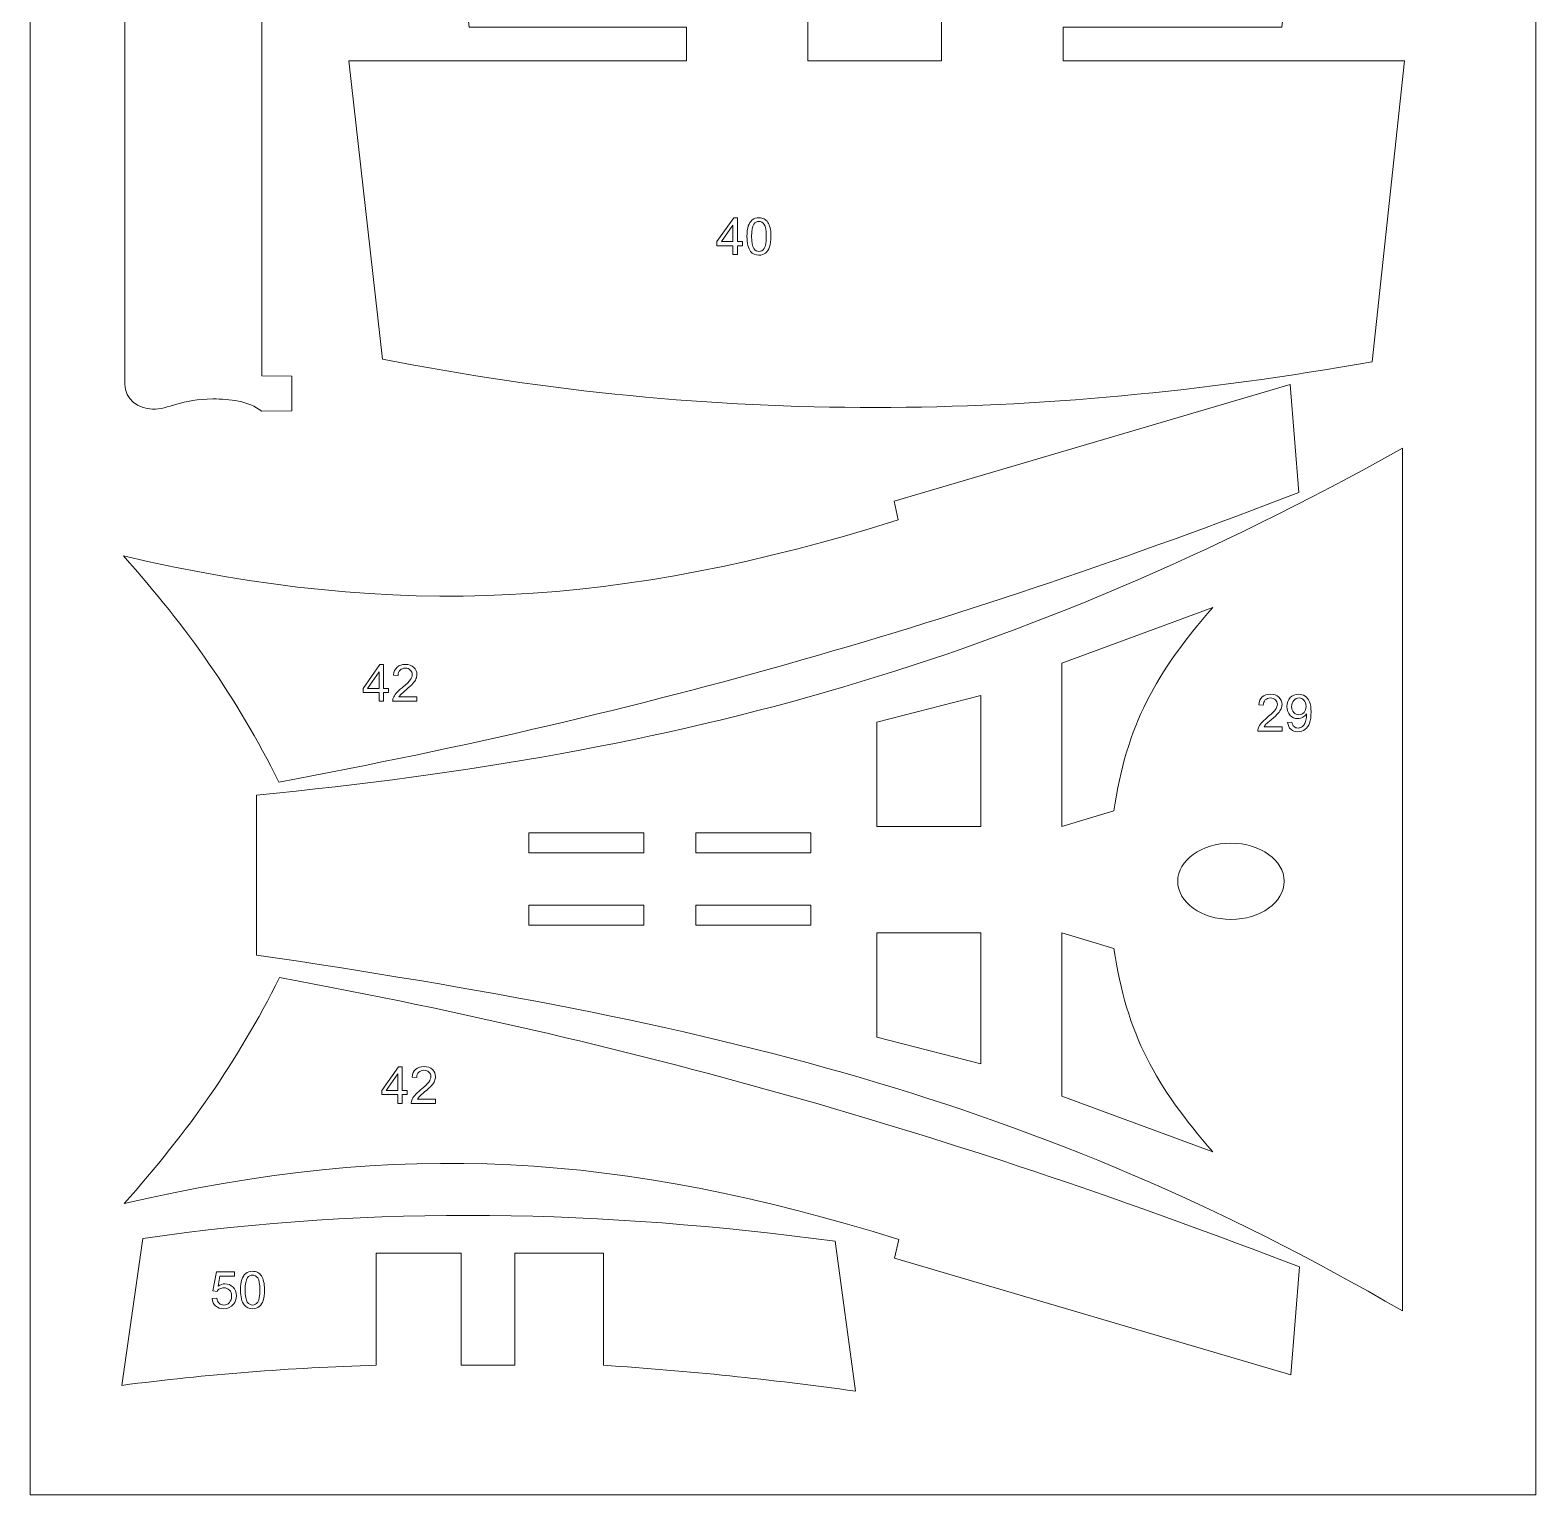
# Model space of a CAD drawing. Header units: millimetres. Extents: x -437 to 859, y -1313 to 762.
# Drawn here: x 338.8 to 587.4, y -663.7 to -421.8 of the extents above; entities that cross this region are included whole.
import ezdxf

# ---------------------------------------------------------------- set-up
doc = ezdxf.new("R2010")
doc.units = ezdxf.units.MM
doc.header["$MEASUREMENT"] = 0
doc.layers.add('Ebene 1', color=7, linetype='Continuous')

msp = doc.modelspace()

# ---------------------------------------------------------------- linework, layer by layer
at = {"layer": 'Ebene 1', "color": 250, "lineweight": 5}
for points in [[(338.7909, -663.7315), (587.4003, -663.7315), (587.4003, -0.2451), (338.7909, -0.2451), (338.7909, -663.7315)], [(421.1291, -557.7158), (440.1173, -557.7158), (440.1173, -554.4214), (421.1291, -554.4214), (421.1291, -557.7158)], [(448.7291, -557.7158), (467.7173, -557.7158), (467.7173, -554.4214), (448.7291, -554.4214), (448.7291, -557.7158)], [(421.1291, -569.6358), (440.1173, -569.6358), (440.1173, -566.3414), (421.1291, -566.3414), (421.1291, -569.6358)], [(448.7291, -569.6358), (467.7173, -569.6358), (467.7173, -566.3414), (448.7291, -566.3414), (448.7291, -569.6358)]]:
    msp.add_lwpolyline(points, close=True, dxfattribs=at)
msp.add_ellipse((537.0539, -562.4011), major_axis=(8.7875, 0), ratio=0.71578947, dxfattribs=at)
for points, knots in [([(381.9958, -336.0583), (381.9958, -336.0583), (377.064, -336.0583), (377.064, -336.0583), (377.064, -336.0583), (374.6088, -338.1845), (371.405, -338.4566), (367.5948, -338.4493), (367.5948, -338.4493), (363.4429, -338.4538), (360.8614, -337.2061), (358.5333, -337.2025), (358.5333, -337.2025), (357.1096, -337.2787), (354.4362, -338.2825), (354.4362, -341.2801), (354.4362, -341.2801), (354.4362, -341.2801), (354.4362, -480.3115), (354.4362, -480.3115), (354.4362, -480.3115), (354.4362, -482.7804), (356.6325, -484.345), (359.0074, -484.4466), (359.0074, -484.4466), (361.5278, -484.4599), (363.8619, -482.7709), (368.9624, -482.7311), (368.9624, -482.7311), (371.7162, -482.7499), (374.8157, -483.0613), (377.064, -484.7825), (377.064, -484.7825), (377.064, -484.7825), (381.9957, -484.7299), (381.9957, -484.7299), (381.9957, -484.7299), (381.9957, -484.7299), (381.9957, -478.9965), (381.9957, -478.9965), (381.9957, -478.9965), (381.9957, -478.9965), (377.064, -478.9439), (377.064, -478.9439), (377.064, -478.9439), (377.064, -478.9439), (377.064, -341.2801), (377.064, -341.2801), (377.064, -341.2801), (377.064, -341.2801), (381.9957, -341.2801), (381.9957, -341.2801), (381.9957, -341.2801), (381.9957, -341.2801), (381.9958, -336.0583), (381.9958, -336.0583)], [0, 0, 0, 0, 0.07142857, 0.07142857, 0.07142857, 0.07142857, 0.14285714, 0.14285714, 0.14285714, 0.14285714, 0.21428571, 0.21428571, 0.21428571, 0.21428571, 0.28571429, 0.28571429, 0.28571429, 0.28571429, 0.35714286, 0.35714286, 0.35714286, 0.35714286, 0.42857143, 0.42857143, 0.42857143, 0.42857143, 0.5, 0.5, 0.5, 0.5, 0.57142857, 0.57142857, 0.57142857, 0.57142857, 0.64285714, 0.64285714, 0.64285714, 0.64285714, 0.71428571, 0.71428571, 0.71428571, 0.71428571, 0.78571429, 0.78571429, 0.78571429, 0.78571429, 0.85714286, 0.85714286, 0.85714286, 0.85714286, 0.92857143, 0.92857143, 0.92857143, 0.92857143, 1, 1, 1, 1]), ([(406.5812, -380.5331), (406.5812, -380.5331), (447.149, -380.5331), (447.149, -380.5331), (447.149, -380.5331), (447.149, -380.5331), (447.149, -375.1835), (447.149, -375.1835), (447.149, -375.1835), (447.149, -375.1835), (467.21, -375.1835), (467.21, -375.1835), (467.21, -375.1835), (467.21, -375.1835), (467.21, -426.8963), (467.21, -426.8963), (467.21, -426.8963), (467.21, -426.8963), (489.2771, -426.8963), (489.2771, -426.8963), (489.2771, -426.8963), (489.2771, -426.8963), (489.2771, -375.1835), (489.2771, -375.1835), (489.2771, -375.1835), (489.2771, -375.1835), (509.3381, -375.1835), (509.3381, -375.1835), (509.3381, -375.1835), (509.3381, -375.1835), (509.3381, -380.5331), (509.3381, -380.5331), (509.3381, -380.5331), (509.3381, -380.5331), (549.9059, -380.5331), (549.9059, -380.5331), (549.9059, -380.5331), (549.9059, -380.5331), (545.4479, -421.3238), (545.4479, -421.3238), (545.4479, -421.3238), (545.4479, -421.3238), (509.3381, -421.3238), (509.3381, -421.3238), (509.3381, -421.3238), (509.3381, -421.3238), (509.3381, -426.8963), (509.3381, -426.8963), (509.3381, -426.8963), (509.3381, -426.8963), (565.7318, -426.8963), (565.7318, -426.8963), (565.7318, -426.8963), (565.7318, -426.8963), (560.3822, -476.6029), (560.3822, -476.6029), (560.3822, -476.6029), (504.5829, -486.4848), (451.9042, -487.0049), (396.9965, -476.1572), (396.9965, -476.1572), (396.9965, -476.1572), (391.424, -426.8963), (391.424, -426.8963), (391.424, -426.8963), (391.424, -426.8963), (447.149, -426.8963), (447.149, -426.8963), (447.149, -426.8963), (447.149, -426.8963), (447.149, -421.3238), (447.149, -421.3238), (447.149, -421.3238), (447.149, -421.3238), (411.2621, -421.3238), (411.2621, -421.3238), (411.2621, -421.3238), (411.2621, -421.3238), (406.5812, -380.5331), (406.5812, -380.5331)], [0, 0, 0, 0, 0.05, 0.05, 0.05, 0.05, 0.1, 0.1, 0.1, 0.1, 0.15, 0.15, 0.15, 0.15, 0.2, 0.2, 0.2, 0.2, 0.25, 0.25, 0.25, 0.25, 0.3, 0.3, 0.3, 0.3, 0.35, 0.35, 0.35, 0.35, 0.4, 0.4, 0.4, 0.4, 0.45, 0.45, 0.45, 0.45, 0.5, 0.5, 0.5, 0.5, 0.55, 0.55, 0.55, 0.55, 0.6, 0.6, 0.6, 0.6, 0.65, 0.65, 0.65, 0.65, 0.7, 0.7, 0.7, 0.7, 0.75, 0.75, 0.75, 0.75, 0.8, 0.8, 0.8, 0.8, 0.85, 0.85, 0.85, 0.85, 0.9, 0.9, 0.9, 0.9, 0.95, 0.95, 0.95, 0.95, 1, 1, 1, 1]), ([(454.8242, -458.9019), (454.8242, -458.9019), (454.8242, -457.4513), (454.8242, -457.4513), (454.8242, -457.4513), (454.8242, -457.4513), (452.1952, -457.4513), (452.1952, -457.4513), (452.1952, -457.4513), (452.1952, -457.4513), (452.1952, -456.7683), (452.1952, -456.7683), (452.1952, -456.7683), (452.1952, -456.7683), (454.961, -452.8412), (454.961, -452.8412), (454.961, -452.8412), (454.961, -452.8412), (455.5692, -452.8412), (455.5692, -452.8412), (455.5692, -452.8412), (455.5692, -452.8412), (455.5692, -456.7683), (455.5692, -456.7683), (455.5692, -456.7683), (455.5692, -456.7683), (456.3877, -456.7683), (456.3877, -456.7683), (456.3877, -456.7683), (456.3877, -456.7683), (456.3877, -457.4513), (456.3877, -457.4513), (456.3877, -457.4513), (456.3877, -457.4513), (455.5692, -457.4513), (455.5692, -457.4513), (455.5692, -457.4513), (455.5692, -457.4513), (455.5692, -458.9019), (455.5692, -458.9019), (455.5692, -458.9019), (455.5692, -458.9019), (454.8242, -458.9019), (454.8242, -458.9019)], [0, 0, 0, 0, 0.09090909, 0.09090909, 0.09090909, 0.09090909, 0.18181818, 0.18181818, 0.18181818, 0.18181818, 0.27272727, 0.27272727, 0.27272727, 0.27272727, 0.36363636, 0.36363636, 0.36363636, 0.36363636, 0.45454545, 0.45454545, 0.45454545, 0.45454545, 0.54545455, 0.54545455, 0.54545455, 0.54545455, 0.63636364, 0.63636364, 0.63636364, 0.63636364, 0.72727273, 0.72727273, 0.72727273, 0.72727273, 0.81818182, 0.81818182, 0.81818182, 0.81818182, 0.90909091, 0.90909091, 0.90909091, 0.90909091, 1, 1, 1, 1]), ([(454.8242, -456.7683), (454.8242, -456.7683), (454.8242, -454.0364), (454.8242, -454.0364), (454.8242, -454.0364), (454.8242, -454.0364), (452.9276, -456.7683), (452.9276, -456.7683), (452.9276, -456.7683), (452.9276, -456.7683), (454.8242, -456.7683), (454.8242, -456.7683)], [0, 0, 0, 0, 0.33333333, 0.33333333, 0.33333333, 0.33333333, 0.66666667, 0.66666667, 0.66666667, 0.66666667, 1, 1, 1, 1]), ([(457.1483, -455.9132), (457.1483, -455.1963), (457.2216, -454.6192), (457.3698, -454.1831), (457.3698, -454.1831), (457.5166, -453.7457), (457.7367, -453.4084), (458.0274, -453.1714), (458.0274, -453.1714), (458.3181, -452.9343), (458.6836, -452.8158), (459.1238, -452.8158), (459.1238, -452.8158), (459.4498, -452.8158), (459.7348, -452.8821), (459.9804, -453.0133), (459.9804, -453.0133), (460.2259, -453.1431), (460.4277, -453.3322), (460.5886, -453.5792), (460.5886, -453.5792), (460.748, -453.8261), (460.8736, -454.1267), (460.9639, -454.4809), (460.9639, -454.4809), (461.0557, -454.8351), (461.1008, -455.312), (461.1008, -455.9132), (461.1008, -455.9132), (461.1008, -456.6244), (461.0274, -457.1973), (460.8821, -457.6347), (460.8821, -457.6347), (460.7353, -458.0722), (460.5166, -458.4094), (460.2259, -458.6479), (460.2259, -458.6479), (459.9352, -458.8864), (459.5683, -459.0049), (459.1238, -459.0049), (459.1238, -459.0049), (458.5396, -459.0049), (458.081, -458.7961), (457.748, -458.377), (457.748, -458.377), (457.3486, -457.8732), (457.1483, -457.0505), (457.1483, -455.9132)], [0, 0, 0, 0, 0.08333333, 0.08333333, 0.08333333, 0.08333333, 0.16666667, 0.16666667, 0.16666667, 0.16666667, 0.25, 0.25, 0.25, 0.25, 0.33333333, 0.33333333, 0.33333333, 0.33333333, 0.41666667, 0.41666667, 0.41666667, 0.41666667, 0.5, 0.5, 0.5, 0.5, 0.58333333, 0.58333333, 0.58333333, 0.58333333, 0.66666667, 0.66666667, 0.66666667, 0.66666667, 0.75, 0.75, 0.75, 0.75, 0.83333333, 0.83333333, 0.83333333, 0.83333333, 0.91666667, 0.91666667, 0.91666667, 0.91666667, 1, 1, 1, 1]), ([(457.9131, -455.9132), (457.9131, -456.908), (458.0302, -457.5698), (458.2631, -457.9), (458.2631, -457.9), (458.4959, -458.2288), (458.7823, -458.3939), (459.1238, -458.3939), (459.1238, -458.3939), (459.4667, -458.3939), (459.7532, -458.2274), (459.986, -457.8972), (459.986, -457.8972), (460.2189, -457.567), (460.336, -456.9052), (460.336, -455.9132), (460.336, -455.9132), (460.336, -454.9155), (460.2189, -454.2523), (459.986, -453.9249), (459.986, -453.9249), (459.7532, -453.5961), (459.4639, -453.4324), (459.1168, -453.4324), (459.1168, -453.4324), (458.7739, -453.4324), (458.5015, -453.5778), (458.2969, -453.867), (458.2969, -453.867), (458.0415, -454.2353), (457.9131, -454.9183), (457.9131, -455.9132)], [0, 0, 0, 0, 0.125, 0.125, 0.125, 0.125, 0.25, 0.25, 0.25, 0.25, 0.375, 0.375, 0.375, 0.375, 0.5, 0.5, 0.5, 0.5, 0.625, 0.625, 0.625, 0.625, 0.75, 0.75, 0.75, 0.75, 0.875, 0.875, 0.875, 0.875, 1, 1, 1, 1]), ([(379.8821, -546.0034), (441.2345, -534.589), (492.5993, -519.6076), (548.2445, -498.2056), (548.2445, -498.2056), (548.2445, -498.2056), (546.8177, -480.3706), (546.8177, -480.3706), (546.8177, -480.3706), (546.8177, -480.3706), (481.4227, -499.6324), (481.4227, -499.6324), (481.4227, -499.6324), (481.4227, -499.6324), (482.1361, -502.7238), (482.1361, -502.7238), (482.1361, -502.7238), (436.1614, -517.0711), (399.6987, -519.2906), (354.1997, -508.6688), (354.1997, -508.6688), (364.9007, -520.6381), (372.7481, -531.894), (379.8821, -546.0034)], [0, 0, 0, 0, 0.16666667, 0.16666667, 0.16666667, 0.16666667, 0.33333333, 0.33333333, 0.33333333, 0.33333333, 0.5, 0.5, 0.5, 0.5, 0.66666667, 0.66666667, 0.66666667, 0.66666667, 0.83333333, 0.83333333, 0.83333333, 0.83333333, 1, 1, 1, 1]), ([(376.1747, -548.1528), (446.1314, -541.4115), (501.7331, -526.3442), (565.3736, -490.8928), (565.3736, -490.8928), (565.3736, -490.8928), (565.3736, -633.3628), (565.3736, -633.3628), (565.3736, -633.3628), (504.6041, -597.9781), (450.4379, -585.5614), (376.1747, -574.5802), (376.1747, -574.5802), (376.1747, -574.5802), (376.1747, -548.1528), (376.1747, -548.1528)], [0, 0, 0, 0, 0.25, 0.25, 0.25, 0.25, 0.5, 0.5, 0.5, 0.5, 0.75, 0.75, 0.75, 0.75, 1, 1, 1, 1]), ([(509.1308, -553.3415), (509.1308, -553.3415), (517.7264, -550.7697), (517.7264, -550.7697), (517.7264, -550.7697), (519.7844, -536.6332), (524.7089, -527.8622), (534.0434, -517.1802), (534.0434, -517.1802), (534.0434, -517.1802), (509.1308, -526.3677), (509.1308, -526.3677), (509.1308, -526.3677), (509.1308, -526.3677), (509.1308, -553.3415), (509.1308, -553.3415)], [0, 0, 0, 0, 0.25, 0.25, 0.25, 0.25, 0.5, 0.5, 0.5, 0.5, 0.75, 0.75, 0.75, 0.75, 1, 1, 1, 1]), ([(396.4182, -532.6779), (396.4182, -532.6779), (396.4182, -531.2273), (396.4182, -531.2273), (396.4182, -531.2273), (396.4182, -531.2273), (393.7892, -531.2273), (393.7892, -531.2273), (393.7892, -531.2273), (393.7892, -531.2273), (393.7892, -530.5443), (393.7892, -530.5443), (393.7892, -530.5443), (393.7892, -530.5443), (396.555, -526.6172), (396.555, -526.6172), (396.555, -526.6172), (396.555, -526.6172), (397.1632, -526.6172), (397.1632, -526.6172), (397.1632, -526.6172), (397.1632, -526.6172), (397.1632, -530.5443), (397.1632, -530.5443), (397.1632, -530.5443), (397.1632, -530.5443), (397.9817, -530.5443), (397.9817, -530.5443), (397.9817, -530.5443), (397.9817, -530.5443), (397.9817, -531.2273), (397.9817, -531.2273), (397.9817, -531.2273), (397.9817, -531.2273), (397.1632, -531.2273), (397.1632, -531.2273), (397.1632, -531.2273), (397.1632, -531.2273), (397.1632, -532.6779), (397.1632, -532.6779), (397.1632, -532.6779), (397.1632, -532.6779), (396.4182, -532.6779), (396.4182, -532.6779)], [0, 0, 0, 0, 0.09090909, 0.09090909, 0.09090909, 0.09090909, 0.18181818, 0.18181818, 0.18181818, 0.18181818, 0.27272727, 0.27272727, 0.27272727, 0.27272727, 0.36363636, 0.36363636, 0.36363636, 0.36363636, 0.45454545, 0.45454545, 0.45454545, 0.45454545, 0.54545455, 0.54545455, 0.54545455, 0.54545455, 0.63636364, 0.63636364, 0.63636364, 0.63636364, 0.72727273, 0.72727273, 0.72727273, 0.72727273, 0.81818182, 0.81818182, 0.81818182, 0.81818182, 0.90909091, 0.90909091, 0.90909091, 0.90909091, 1, 1, 1, 1]), ([(402.6539, -531.9625), (402.6539, -531.9625), (402.6539, -532.6779), (402.6539, -532.6779), (402.6539, -532.6779), (402.6539, -532.6779), (398.6477, -532.6779), (398.6477, -532.6779), (398.6477, -532.6779), (398.6421, -532.4987), (398.6703, -532.3265), (398.7338, -532.1614), (398.7338, -532.1614), (398.8354, -531.8877), (398.9991, -531.6196), (399.2235, -531.3543), (399.2235, -531.3543), (399.4492, -531.0904), (399.7738, -530.7842), (400.1971, -530.437), (400.1971, -530.437), (400.8561, -529.8966), (401.302, -529.469), (401.5335, -529.1529), (401.5335, -529.1529), (401.7649, -528.8383), (401.8806, -528.5391), (401.8806, -528.2583), (401.8806, -528.2583), (401.8806, -527.9634), (401.7748, -527.715), (401.5645, -527.5118), (401.5645, -527.5118), (401.3528, -527.31), (401.0777, -527.2084), (400.739, -527.2084), (400.739, -527.2084), (400.3806, -527.2084), (400.0941, -527.3157), (399.8796, -527.5316), (399.8796, -527.5316), (399.6637, -527.746), (399.5551, -528.0438), (399.5522, -528.4234), (399.5522, -528.4234), (399.5522, -528.4234), (398.7874, -528.3458), (398.7874, -528.3458), (398.7874, -528.3458), (398.8396, -527.7743), (399.0372, -527.3396), (399.3787, -527.0405), (399.3787, -527.0405), (399.7202, -526.7413), (400.1802, -526.5918), (400.7559, -526.5918), (400.7559, -526.5918), (401.3373, -526.5918), (401.7973, -526.754), (402.136, -527.0758), (402.136, -527.0758), (402.4761, -527.3989), (402.6454, -527.7983), (402.6454, -528.2752), (402.6454, -528.2752), (402.6454, -528.5179), (402.596, -528.7564), (402.4958, -528.9907), (402.4958, -528.9907), (402.3971, -529.2249), (402.232, -529.4718), (402.0019, -529.7301), (402.0019, -529.7301), (401.7719, -529.9897), (401.3895, -530.3453), (400.8547, -530.7969), (400.8547, -530.7969), (400.4088, -531.1722), (400.1223, -531.4262), (399.9953, -531.5603), (399.9953, -531.5603), (399.8683, -531.6929), (399.7639, -531.827), (399.6807, -531.9625), (399.6807, -531.9625), (399.6807, -531.9625), (402.6539, -531.9625), (402.6539, -531.9625)], [0, 0, 0, 0, 0.04545455, 0.04545455, 0.04545455, 0.04545455, 0.09090909, 0.09090909, 0.09090909, 0.09090909, 0.13636364, 0.13636364, 0.13636364, 0.13636364, 0.18181818, 0.18181818, 0.18181818, 0.18181818, 0.22727273, 0.22727273, 0.22727273, 0.22727273, 0.27272727, 0.27272727, 0.27272727, 0.27272727, 0.31818182, 0.31818182, 0.31818182, 0.31818182, 0.36363636, 0.36363636, 0.36363636, 0.36363636, 0.40909091, 0.40909091, 0.40909091, 0.40909091, 0.45454545, 0.45454545, 0.45454545, 0.45454545, 0.5, 0.5, 0.5, 0.5, 0.54545455, 0.54545455, 0.54545455, 0.54545455, 0.59090909, 0.59090909, 0.59090909, 0.59090909, 0.63636364, 0.63636364, 0.63636364, 0.63636364, 0.68181818, 0.68181818, 0.68181818, 0.68181818, 0.72727273, 0.72727273, 0.72727273, 0.72727273, 0.77272727, 0.77272727, 0.77272727, 0.77272727, 0.81818182, 0.81818182, 0.81818182, 0.81818182, 0.86363636, 0.86363636, 0.86363636, 0.86363636, 0.90909091, 0.90909091, 0.90909091, 0.90909091, 0.95454545, 0.95454545, 0.95454545, 0.95454545, 1, 1, 1, 1]), ([(396.4182, -530.5443), (396.4182, -530.5443), (396.4182, -527.8124), (396.4182, -527.8124), (396.4182, -527.8124), (396.4182, -527.8124), (394.5216, -530.5443), (394.5216, -530.5443), (394.5216, -530.5443), (394.5216, -530.5443), (396.4182, -530.5443), (396.4182, -530.5443)], [0, 0, 0, 0, 0.33333333, 0.33333333, 0.33333333, 0.33333333, 0.66666667, 0.66666667, 0.66666667, 0.66666667, 1, 1, 1, 1]), ([(478.5756, -553.3415), (478.5756, -553.3415), (495.7516, -553.3415), (495.7516, -553.3415), (495.7516, -553.3415), (495.7516, -553.3415), (495.7516, -531.7083), (495.7516, -531.7083), (495.7516, -531.7083), (495.7516, -531.7083), (478.5756, -536.1267), (478.5756, -536.1267), (478.5756, -536.1267), (478.5756, -536.1267), (478.5756, -553.3415), (478.5756, -553.3415)], [0, 0, 0, 0, 0.25, 0.25, 0.25, 0.25, 0.5, 0.5, 0.5, 0.5, 0.75, 0.75, 0.75, 0.75, 1, 1, 1, 1]), ([(545.497, -536.8809), (545.497, -536.8809), (545.497, -537.5963), (545.497, -537.5963), (545.497, -537.5963), (545.497, -537.5963), (541.4908, -537.5963), (541.4908, -537.5963), (541.4908, -537.5963), (541.4852, -537.4171), (541.5134, -537.2449), (541.5769, -537.0798), (541.5769, -537.0798), (541.6785, -536.8061), (541.8422, -536.538), (542.0666, -536.2727), (542.0666, -536.2727), (542.2923, -536.0088), (542.6169, -535.7026), (543.0402, -535.3554), (543.0402, -535.3554), (543.6992, -534.815), (544.1451, -534.3874), (544.3766, -534.0713), (544.3766, -534.0713), (544.608, -533.7567), (544.7237, -533.4575), (544.7237, -533.1767), (544.7237, -533.1767), (544.7237, -532.8818), (544.6179, -532.6334), (544.4076, -532.4302), (544.4076, -532.4302), (544.1959, -532.2284), (543.9208, -532.1268), (543.5821, -532.1268), (543.5821, -532.1268), (543.2237, -532.1268), (542.9372, -532.2341), (542.7227, -532.45), (542.7227, -532.45), (542.5068, -532.6644), (542.3982, -532.9622), (542.3953, -533.3418), (542.3953, -533.3418), (542.3953, -533.3418), (541.6305, -533.2642), (541.6305, -533.2642), (541.6305, -533.2642), (541.6827, -532.6927), (541.8803, -532.258), (542.2218, -531.9589), (542.2218, -531.9589), (542.5633, -531.6597), (543.0233, -531.5102), (543.599, -531.5102), (543.599, -531.5102), (544.1804, -531.5102), (544.6404, -531.6724), (544.9791, -531.9942), (544.9791, -531.9942), (545.3192, -532.3173), (545.4885, -532.7167), (545.4885, -533.1936), (545.4885, -533.1936), (545.4885, -533.4363), (545.4391, -533.6748), (545.3389, -533.9091), (545.3389, -533.9091), (545.2402, -534.1433), (545.0751, -534.3902), (544.845, -534.6485), (544.845, -534.6485), (544.615, -534.9081), (544.2326, -535.2637), (543.6978, -535.7153), (543.6978, -535.7153), (543.2519, -536.0906), (542.9654, -536.3446), (542.8384, -536.4787), (542.8384, -536.4787), (542.7114, -536.6113), (542.607, -536.7454), (542.5238, -536.8809), (542.5238, -536.8809), (542.5238, -536.8809), (545.497, -536.8809), (545.497, -536.8809)], [0, 0, 0, 0, 0.04545455, 0.04545455, 0.04545455, 0.04545455, 0.09090909, 0.09090909, 0.09090909, 0.09090909, 0.13636364, 0.13636364, 0.13636364, 0.13636364, 0.18181818, 0.18181818, 0.18181818, 0.18181818, 0.22727273, 0.22727273, 0.22727273, 0.22727273, 0.27272727, 0.27272727, 0.27272727, 0.27272727, 0.31818182, 0.31818182, 0.31818182, 0.31818182, 0.36363636, 0.36363636, 0.36363636, 0.36363636, 0.40909091, 0.40909091, 0.40909091, 0.40909091, 0.45454545, 0.45454545, 0.45454545, 0.45454545, 0.5, 0.5, 0.5, 0.5, 0.54545455, 0.54545455, 0.54545455, 0.54545455, 0.59090909, 0.59090909, 0.59090909, 0.59090909, 0.63636364, 0.63636364, 0.63636364, 0.63636364, 0.68181818, 0.68181818, 0.68181818, 0.68181818, 0.72727273, 0.72727273, 0.72727273, 0.72727273, 0.77272727, 0.77272727, 0.77272727, 0.77272727, 0.81818182, 0.81818182, 0.81818182, 0.81818182, 0.86363636, 0.86363636, 0.86363636, 0.86363636, 0.90909091, 0.90909091, 0.90909091, 0.90909091, 0.95454545, 0.95454545, 0.95454545, 0.95454545, 1, 1, 1, 1]), ([(546.4057, -536.1951), (546.4057, -536.1951), (547.1212, -536.1287), (547.1212, -536.1287), (547.1212, -536.1287), (547.1819, -536.4646), (547.2976, -536.7087), (547.4683, -536.8611), (547.4683, -536.8611), (547.6391, -537.0121), (547.8578, -537.0883), (548.1259, -537.0883), (548.1259, -537.0883), (548.3545, -537.0883), (548.5549, -537.0361), (548.727, -536.9303), (548.727, -536.9303), (548.8992, -536.8258), (549.0403, -536.6861), (549.1504, -536.5112), (549.1504, -536.5112), (549.2618, -536.3362), (549.3536, -536.0991), (549.4284, -535.8028), (549.4284, -535.8028), (549.5017, -535.505), (549.5398, -535.2016), (549.5398, -534.8926), (549.5398, -534.8926), (549.5398, -534.8601), (549.5384, -534.8093), (549.5356, -534.7444), (549.5356, -534.7444), (549.386, -534.9801), (549.1828, -535.1734), (548.926, -535.3202), (548.926, -535.3202), (548.6678, -535.4683), (548.3884, -535.5417), (548.0892, -535.5417), (548.0892, -535.5417), (547.5869, -535.5417), (547.1621, -535.3597), (546.815, -534.9956), (546.815, -534.9956), (546.4678, -534.6315), (546.2943, -534.1532), (546.2943, -533.5577), (546.2943, -533.5577), (546.2943, -532.9424), (546.4749, -532.4485), (546.8375, -532.0732), (546.8375, -532.0732), (547.2002, -531.6978), (547.6546, -531.5102), (548.2007, -531.5102), (548.2007, -531.5102), (548.5944, -531.5102), (548.9542, -531.6174), (549.2816, -531.8291), (549.2816, -531.8291), (549.6076, -532.0407), (549.8559, -532.3441), (550.0253, -532.7364), (550.0253, -532.7364), (550.1946, -533.1287), (550.2793, -533.6974), (550.2793, -534.4425), (550.2793, -534.4425), (550.2793, -535.2157), (550.196, -535.8324), (550.0281, -536.2924), (550.0281, -536.2924), (549.8587, -536.751), (549.609, -537.0996), (549.2774, -537.3395), (549.2774, -537.3395), (548.9443, -537.5794), (548.5563, -537.6993), (548.109, -537.6993), (548.109, -537.6993), (547.6348, -537.6993), (547.2482, -537.5681), (546.9476, -537.3042), (546.9476, -537.3042), (546.647, -537.0417), (546.4664, -536.672), (546.4057, -536.1951)], [0, 0, 0, 0, 0.04545455, 0.04545455, 0.04545455, 0.04545455, 0.09090909, 0.09090909, 0.09090909, 0.09090909, 0.13636364, 0.13636364, 0.13636364, 0.13636364, 0.18181818, 0.18181818, 0.18181818, 0.18181818, 0.22727273, 0.22727273, 0.22727273, 0.22727273, 0.27272727, 0.27272727, 0.27272727, 0.27272727, 0.31818182, 0.31818182, 0.31818182, 0.31818182, 0.36363636, 0.36363636, 0.36363636, 0.36363636, 0.40909091, 0.40909091, 0.40909091, 0.40909091, 0.45454545, 0.45454545, 0.45454545, 0.45454545, 0.5, 0.5, 0.5, 0.5, 0.54545455, 0.54545455, 0.54545455, 0.54545455, 0.59090909, 0.59090909, 0.59090909, 0.59090909, 0.63636364, 0.63636364, 0.63636364, 0.63636364, 0.68181818, 0.68181818, 0.68181818, 0.68181818, 0.72727273, 0.72727273, 0.72727273, 0.72727273, 0.77272727, 0.77272727, 0.77272727, 0.77272727, 0.81818182, 0.81818182, 0.81818182, 0.81818182, 0.86363636, 0.86363636, 0.86363636, 0.86363636, 0.90909091, 0.90909091, 0.90909091, 0.90909091, 0.95454545, 0.95454545, 0.95454545, 0.95454545, 1, 1, 1, 1]), ([(549.4523, -533.5196), (549.4523, -533.0934), (549.3395, -532.7533), (549.1123, -532.5036), (549.1123, -532.5036), (548.8837, -532.2524), (548.6113, -532.1268), (548.291, -532.1268), (548.291, -532.1268), (547.9608, -532.1268), (547.6729, -532.2623), (547.4274, -532.5318), (547.4274, -532.5318), (547.1819, -532.8027), (547.0591, -533.1527), (547.0591, -533.5817), (547.0591, -533.5817), (547.0591, -533.9683), (547.1762, -534.2816), (547.4091, -534.5229), (547.4091, -534.5229), (547.6419, -534.7642), (547.9283, -534.8841), (548.2698, -534.8841), (548.2698, -534.8841), (548.6156, -534.8841), (548.8978, -534.7642), (549.1193, -534.5229), (549.1193, -534.5229), (549.3423, -534.2816), (549.4523, -533.9472), (549.4523, -533.5196)], [0, 0, 0, 0, 0.125, 0.125, 0.125, 0.125, 0.25, 0.25, 0.25, 0.25, 0.375, 0.375, 0.375, 0.375, 0.5, 0.5, 0.5, 0.5, 0.625, 0.625, 0.625, 0.625, 0.75, 0.75, 0.75, 0.75, 0.875, 0.875, 0.875, 0.875, 1, 1, 1, 1]), ([(478.5756, -570.9003), (478.5756, -570.9003), (495.7516, -570.9003), (495.7516, -570.9003), (495.7516, -570.9003), (495.7516, -570.9003), (495.7516, -592.5335), (495.7516, -592.5335), (495.7516, -592.5335), (495.7516, -592.5335), (478.5756, -588.1151), (478.5756, -588.1151), (478.5756, -588.1151), (478.5756, -588.1151), (478.5756, -570.9003), (478.5756, -570.9003)], [0, 0, 0, 0, 0.25, 0.25, 0.25, 0.25, 0.5, 0.5, 0.5, 0.5, 0.75, 0.75, 0.75, 0.75, 1, 1, 1, 1]), ([(509.1308, -570.9003), (509.1308, -570.9003), (517.7264, -573.4721), (517.7264, -573.4721), (517.7264, -573.4721), (519.7844, -587.6086), (524.7089, -596.3796), (534.0434, -607.0616), (534.0434, -607.0616), (534.0434, -607.0616), (509.1308, -597.8741), (509.1308, -597.8741), (509.1308, -597.8741), (509.1308, -597.8741), (509.1308, -570.9003), (509.1308, -570.9003)], [0, 0, 0, 0, 0.25, 0.25, 0.25, 0.25, 0.5, 0.5, 0.5, 0.5, 0.75, 0.75, 0.75, 0.75, 1, 1, 1, 1]), ([(379.9882, -578.2833), (441.3406, -589.6977), (492.7054, -604.6791), (548.3506, -626.0811), (548.3506, -626.0811), (548.3506, -626.0811), (546.9238, -643.9161), (546.9238, -643.9161), (546.9238, -643.9161), (546.9238, -643.9161), (481.5288, -624.6543), (481.5288, -624.6543), (481.5288, -624.6543), (481.5288, -624.6543), (482.2422, -621.5629), (482.2422, -621.5629), (482.2422, -621.5629), (436.2675, -607.2156), (399.8048, -604.9961), (354.3058, -615.6179), (354.3058, -615.6179), (365.0068, -603.6486), (372.8542, -592.3927), (379.9882, -578.2833)], [0, 0, 0, 0, 0.16666667, 0.16666667, 0.16666667, 0.16666667, 0.33333333, 0.33333333, 0.33333333, 0.33333333, 0.5, 0.5, 0.5, 0.5, 0.66666667, 0.66666667, 0.66666667, 0.66666667, 0.83333333, 0.83333333, 0.83333333, 0.83333333, 1, 1, 1, 1]), ([(399.4922, -599.0763), (399.4922, -599.0763), (399.4922, -597.6257), (399.4922, -597.6257), (399.4922, -597.6257), (399.4922, -597.6257), (396.8632, -597.6257), (396.8632, -597.6257), (396.8632, -597.6257), (396.8632, -597.6257), (396.8632, -596.9427), (396.8632, -596.9427), (396.8632, -596.9427), (396.8632, -596.9427), (399.629, -593.0156), (399.629, -593.0156), (399.629, -593.0156), (399.629, -593.0156), (400.2372, -593.0156), (400.2372, -593.0156), (400.2372, -593.0156), (400.2372, -593.0156), (400.2372, -596.9427), (400.2372, -596.9427), (400.2372, -596.9427), (400.2372, -596.9427), (401.0557, -596.9427), (401.0557, -596.9427), (401.0557, -596.9427), (401.0557, -596.9427), (401.0557, -597.6257), (401.0557, -597.6257), (401.0557, -597.6257), (401.0557, -597.6257), (400.2372, -597.6257), (400.2372, -597.6257), (400.2372, -597.6257), (400.2372, -597.6257), (400.2372, -599.0763), (400.2372, -599.0763), (400.2372, -599.0763), (400.2372, -599.0763), (399.4922, -599.0763), (399.4922, -599.0763)], [0, 0, 0, 0, 0.09090909, 0.09090909, 0.09090909, 0.09090909, 0.18181818, 0.18181818, 0.18181818, 0.18181818, 0.27272727, 0.27272727, 0.27272727, 0.27272727, 0.36363636, 0.36363636, 0.36363636, 0.36363636, 0.45454545, 0.45454545, 0.45454545, 0.45454545, 0.54545455, 0.54545455, 0.54545455, 0.54545455, 0.63636364, 0.63636364, 0.63636364, 0.63636364, 0.72727273, 0.72727273, 0.72727273, 0.72727273, 0.81818182, 0.81818182, 0.81818182, 0.81818182, 0.90909091, 0.90909091, 0.90909091, 0.90909091, 1, 1, 1, 1]), ([(405.7279, -598.3609), (405.7279, -598.3609), (405.7279, -599.0763), (405.7279, -599.0763), (405.7279, -599.0763), (405.7279, -599.0763), (401.7217, -599.0763), (401.7217, -599.0763), (401.7217, -599.0763), (401.7161, -598.8971), (401.7443, -598.7249), (401.8078, -598.5598), (401.8078, -598.5598), (401.9094, -598.2861), (402.0731, -598.018), (402.2975, -597.7527), (402.2975, -597.7527), (402.5232, -597.4888), (402.8478, -597.1826), (403.2711, -596.8354), (403.2711, -596.8354), (403.9301, -596.295), (404.376, -595.8674), (404.6075, -595.5513), (404.6075, -595.5513), (404.8389, -595.2367), (404.9546, -594.9375), (404.9546, -594.6567), (404.9546, -594.6567), (404.9546, -594.3618), (404.8488, -594.1134), (404.6385, -593.9102), (404.6385, -593.9102), (404.4268, -593.7084), (404.1517, -593.6068), (403.813, -593.6068), (403.813, -593.6068), (403.4546, -593.6068), (403.1681, -593.7141), (402.9536, -593.93), (402.9536, -593.93), (402.7377, -594.1444), (402.6291, -594.4422), (402.6262, -594.8218), (402.6262, -594.8218), (402.6262, -594.8218), (401.8614, -594.7442), (401.8614, -594.7442), (401.8614, -594.7442), (401.9136, -594.1727), (402.1112, -593.738), (402.4527, -593.4389), (402.4527, -593.4389), (402.7942, -593.1397), (403.2542, -592.9902), (403.8299, -592.9902), (403.8299, -592.9902), (404.4113, -592.9902), (404.8713, -593.1524), (405.21, -593.4742), (405.21, -593.4742), (405.5501, -593.7973), (405.7194, -594.1967), (405.7194, -594.6736), (405.7194, -594.6736), (405.7194, -594.9163), (405.67, -595.1548), (405.5698, -595.3891), (405.5698, -595.3891), (405.4711, -595.6233), (405.306, -595.8702), (405.0759, -596.1285), (405.0759, -596.1285), (404.8459, -596.3881), (404.4635, -596.7437), (403.9287, -597.1953), (403.9287, -597.1953), (403.4828, -597.5706), (403.1963, -597.8246), (403.0693, -597.9587), (403.0693, -597.9587), (402.9423, -598.0913), (402.8379, -598.2254), (402.7547, -598.3609), (402.7547, -598.3609), (402.7547, -598.3609), (405.7279, -598.3609), (405.7279, -598.3609)], [0, 0, 0, 0, 0.04545455, 0.04545455, 0.04545455, 0.04545455, 0.09090909, 0.09090909, 0.09090909, 0.09090909, 0.13636364, 0.13636364, 0.13636364, 0.13636364, 0.18181818, 0.18181818, 0.18181818, 0.18181818, 0.22727273, 0.22727273, 0.22727273, 0.22727273, 0.27272727, 0.27272727, 0.27272727, 0.27272727, 0.31818182, 0.31818182, 0.31818182, 0.31818182, 0.36363636, 0.36363636, 0.36363636, 0.36363636, 0.40909091, 0.40909091, 0.40909091, 0.40909091, 0.45454545, 0.45454545, 0.45454545, 0.45454545, 0.5, 0.5, 0.5, 0.5, 0.54545455, 0.54545455, 0.54545455, 0.54545455, 0.59090909, 0.59090909, 0.59090909, 0.59090909, 0.63636364, 0.63636364, 0.63636364, 0.63636364, 0.68181818, 0.68181818, 0.68181818, 0.68181818, 0.72727273, 0.72727273, 0.72727273, 0.72727273, 0.77272727, 0.77272727, 0.77272727, 0.77272727, 0.81818182, 0.81818182, 0.81818182, 0.81818182, 0.86363636, 0.86363636, 0.86363636, 0.86363636, 0.90909091, 0.90909091, 0.90909091, 0.90909091, 0.95454545, 0.95454545, 0.95454545, 0.95454545, 1, 1, 1, 1]), ([(399.4922, -596.9427), (399.4922, -596.9427), (399.4922, -594.2108), (399.4922, -594.2108), (399.4922, -594.2108), (399.4922, -594.2108), (397.5956, -596.9427), (397.5956, -596.9427), (397.5956, -596.9427), (397.5956, -596.9427), (399.4922, -596.9427), (399.4922, -596.9427)], [0, 0, 0, 0, 0.33333333, 0.33333333, 0.33333333, 0.33333333, 0.66666667, 0.66666667, 0.66666667, 0.66666667, 1, 1, 1, 1]), ([(357.3962, -621.3965), (395.9498, -615.7731), (433.4492, -616.7278), (471.7016, -621.8483), (471.7016, -621.8483), (471.7016, -621.8483), (475.0548, -646.6055), (475.0548, -646.6055), (475.0548, -646.6055), (461.0349, -644.6415), (447.5789, -643.2508), (433.4492, -642.3299), (433.4492, -642.3299), (433.4492, -642.3299), (433.4492, -623.8061), (433.4492, -623.8061), (433.4492, -623.8061), (433.4492, -623.8061), (418.841, -623.8061), (418.841, -623.8061), (418.841, -623.8061), (418.841, -623.8061), (418.841, -642.3299), (418.841, -642.3299), (418.841, -642.3299), (418.841, -642.3299), (409.9556, -642.3299), (409.9556, -642.3299), (409.9556, -642.3299), (409.9556, -642.3299), (409.9556, -623.8061), (409.9556, -623.8061), (409.9556, -623.8061), (409.9556, -623.8061), (395.9498, -623.8061), (395.9498, -623.8061), (395.9498, -623.8061), (395.9498, -623.8061), (395.9498, -642.3299), (395.9498, -642.3299), (395.9498, -642.3299), (381.6003, -642.7469), (368.0855, -643.8022), (353.9324, -645.6431), (353.9324, -645.6431), (353.9324, -645.6431), (357.3962, -621.3965), (357.3962, -621.3965)], [0, 0, 0, 0, 0.08333333, 0.08333333, 0.08333333, 0.08333333, 0.16666667, 0.16666667, 0.16666667, 0.16666667, 0.25, 0.25, 0.25, 0.25, 0.33333333, 0.33333333, 0.33333333, 0.33333333, 0.41666667, 0.41666667, 0.41666667, 0.41666667, 0.5, 0.5, 0.5, 0.5, 0.58333333, 0.58333333, 0.58333333, 0.58333333, 0.66666667, 0.66666667, 0.66666667, 0.66666667, 0.75, 0.75, 0.75, 0.75, 0.83333333, 0.83333333, 0.83333333, 0.83333333, 0.91666667, 0.91666667, 0.91666667, 0.91666667, 1, 1, 1, 1]), ([(368.8266, -631.3028), (368.8266, -631.3028), (369.6083, -631.2365), (369.6083, -631.2365), (369.6083, -631.2365), (369.6662, -631.6175), (369.8002, -631.9025), (370.0105, -632.0944), (370.0105, -632.0944), (370.2222, -632.2863), (370.4762, -632.3823), (370.7739, -632.3823), (370.7739, -632.3823), (371.1323, -632.3823), (371.4357, -632.2468), (371.6827, -631.9773), (371.6827, -631.9773), (371.931, -631.7064), (372.0552, -631.3479), (372.0552, -630.902), (372.0552, -630.902), (372.0552, -630.4773), (371.9367, -630.1429), (371.6982, -629.8973), (371.6982, -629.8973), (371.4597, -629.6518), (371.1479, -629.529), (370.7612, -629.529), (370.7612, -629.529), (370.5213, -629.529), (370.3054, -629.5841), (370.1121, -629.6927), (370.1121, -629.6927), (369.9188, -629.8014), (369.7678, -629.9425), (369.6577, -630.116), (369.6577, -630.116), (369.6577, -630.116), (368.9592, -630.0257), (368.9592, -630.0257), (368.9592, -630.0257), (368.9592, -630.0257), (369.5462, -626.9128), (369.5462, -626.9128), (369.5462, -626.9128), (369.5462, -626.9128), (372.5604, -626.9128), (372.5604, -626.9128), (372.5604, -626.9128), (372.5604, -626.9128), (372.5604, -627.624), (372.5604, -627.624), (372.5604, -627.624), (372.5604, -627.624), (370.1417, -627.624), (370.1417, -627.624), (370.1417, -627.624), (370.1417, -627.624), (369.8143, -629.2524), (369.8143, -629.2524), (369.8143, -629.2524), (370.1784, -628.9984), (370.5608, -628.8714), (370.9602, -628.8714), (370.9602, -628.8714), (371.4893, -628.8714), (371.9353, -629.0549), (372.2993, -629.4218), (372.2993, -629.4218), (372.6634, -629.7887), (372.8454, -630.26), (372.8454, -630.8357), (372.8454, -630.8357), (372.8454, -631.3846), (372.6846, -631.8588), (372.3656, -632.2581), (372.3656, -632.2581), (371.9762, -632.7478), (371.4456, -632.9933), (370.7739, -632.9933), (370.7739, -632.9933), (370.2222, -632.9933), (369.772, -632.8395), (369.4235, -632.5305), (369.4235, -632.5305), (369.0749, -632.2214), (368.876, -631.8122), (368.8266, -631.3028)], [0, 0, 0, 0, 0.04545455, 0.04545455, 0.04545455, 0.04545455, 0.09090909, 0.09090909, 0.09090909, 0.09090909, 0.13636364, 0.13636364, 0.13636364, 0.13636364, 0.18181818, 0.18181818, 0.18181818, 0.18181818, 0.22727273, 0.22727273, 0.22727273, 0.22727273, 0.27272727, 0.27272727, 0.27272727, 0.27272727, 0.31818182, 0.31818182, 0.31818182, 0.31818182, 0.36363636, 0.36363636, 0.36363636, 0.36363636, 0.40909091, 0.40909091, 0.40909091, 0.40909091, 0.45454545, 0.45454545, 0.45454545, 0.45454545, 0.5, 0.5, 0.5, 0.5, 0.54545455, 0.54545455, 0.54545455, 0.54545455, 0.59090909, 0.59090909, 0.59090909, 0.59090909, 0.63636364, 0.63636364, 0.63636364, 0.63636364, 0.68181818, 0.68181818, 0.68181818, 0.68181818, 0.72727273, 0.72727273, 0.72727273, 0.72727273, 0.77272727, 0.77272727, 0.77272727, 0.77272727, 0.81818182, 0.81818182, 0.81818182, 0.81818182, 0.86363636, 0.86363636, 0.86363636, 0.86363636, 0.90909091, 0.90909091, 0.90909091, 0.90909091, 0.95454545, 0.95454545, 0.95454545, 0.95454545, 1, 1, 1, 1]), ([(373.5355, -629.9016), (373.5355, -629.1847), (373.6088, -628.6076), (373.757, -628.1715), (373.757, -628.1715), (373.9038, -627.7341), (374.1239, -627.3968), (374.4146, -627.1598), (374.4146, -627.1598), (374.7053, -626.9227), (375.0708, -626.8042), (375.511, -626.8042), (375.511, -626.8042), (375.837, -626.8042), (376.122, -626.8705), (376.3676, -627.0017), (376.3676, -627.0017), (376.6131, -627.1315), (376.8149, -627.3206), (376.9758, -627.5676), (376.9758, -627.5676), (377.1352, -627.8145), (377.2608, -628.1151), (377.3511, -628.4693), (377.3511, -628.4693), (377.4429, -628.8235), (377.488, -629.3004), (377.488, -629.9016), (377.488, -629.9016), (377.488, -630.6128), (377.4146, -631.1857), (377.2693, -631.6231), (377.2693, -631.6231), (377.1225, -632.0606), (376.9038, -632.3978), (376.6131, -632.6363), (376.6131, -632.6363), (376.3224, -632.8748), (375.9555, -632.9933), (375.511, -632.9933), (375.511, -632.9933), (374.9268, -632.9933), (374.4682, -632.7845), (374.1352, -632.3654), (374.1352, -632.3654), (373.7358, -631.8616), (373.5355, -631.0389), (373.5355, -629.9016)], [0, 0, 0, 0, 0.08333333, 0.08333333, 0.08333333, 0.08333333, 0.16666667, 0.16666667, 0.16666667, 0.16666667, 0.25, 0.25, 0.25, 0.25, 0.33333333, 0.33333333, 0.33333333, 0.33333333, 0.41666667, 0.41666667, 0.41666667, 0.41666667, 0.5, 0.5, 0.5, 0.5, 0.58333333, 0.58333333, 0.58333333, 0.58333333, 0.66666667, 0.66666667, 0.66666667, 0.66666667, 0.75, 0.75, 0.75, 0.75, 0.83333333, 0.83333333, 0.83333333, 0.83333333, 0.91666667, 0.91666667, 0.91666667, 0.91666667, 1, 1, 1, 1]), ([(374.3003, -629.9016), (374.3003, -630.8964), (374.4174, -631.5582), (374.6503, -631.8884), (374.6503, -631.8884), (374.8831, -632.2172), (375.1695, -632.3823), (375.511, -632.3823), (375.511, -632.3823), (375.8539, -632.3823), (376.1404, -632.2158), (376.3732, -631.8856), (376.3732, -631.8856), (376.6061, -631.5554), (376.7232, -630.8936), (376.7232, -629.9016), (376.7232, -629.9016), (376.7232, -628.9039), (376.6061, -628.2407), (376.3732, -627.9133), (376.3732, -627.9133), (376.1404, -627.5845), (375.8511, -627.4208), (375.504, -627.4208), (375.504, -627.4208), (375.1611, -627.4208), (374.8887, -627.5662), (374.6841, -627.8554), (374.6841, -627.8554), (374.4287, -628.2237), (374.3003, -628.9067), (374.3003, -629.9016)], [0, 0, 0, 0, 0.125, 0.125, 0.125, 0.125, 0.25, 0.25, 0.25, 0.25, 0.375, 0.375, 0.375, 0.375, 0.5, 0.5, 0.5, 0.5, 0.625, 0.625, 0.625, 0.625, 0.75, 0.75, 0.75, 0.75, 0.875, 0.875, 0.875, 0.875, 1, 1, 1, 1])]:
    msp.add_open_spline(points, degree=3, knots=knots, dxfattribs=at)

doc.saveas('drawing.dxf')
